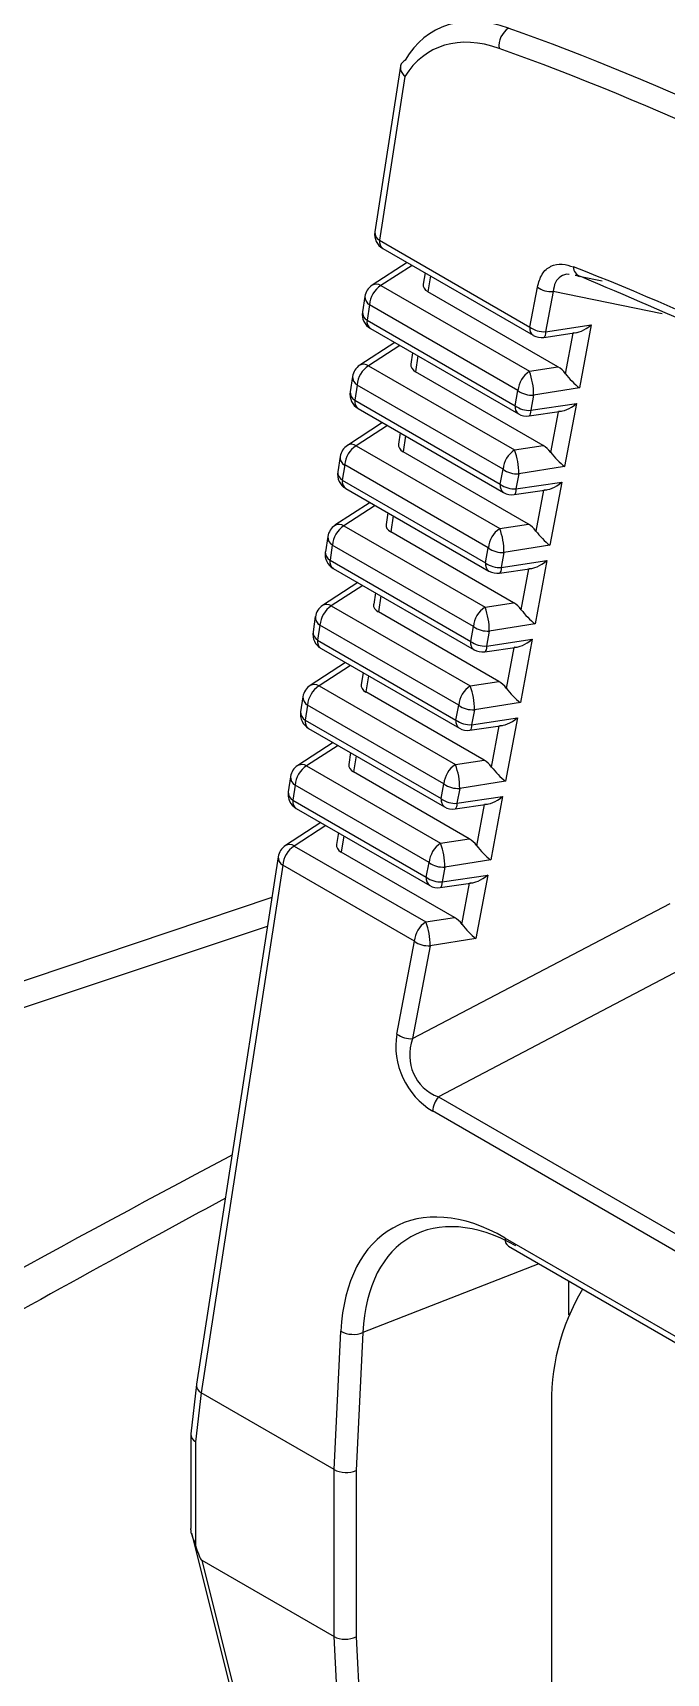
# Model space of a CAD drawing. Extents: x 7 to 135, y 1 to 99.
# Drawn here: x 94.999 to 95.386, y 83.672 to 84.675 of the extents above; entities that cross this region are included whole.
import ezdxf

# ---------------------------------------------------------------- set-up
doc = ezdxf.new("R2010")
doc.units = 0
doc.header["$MEASUREMENT"] = 0
doc.layers.add('OBJECT', color=7, linetype='CONTINUOUS')

msp = doc.modelspace()

# ---------------------------------------------------------------- linework, layer by layer
at = {"layer": 'OBJECT'}
for p, q in [((95.2263, 84.6577), (95.2265, 84.6578)), ((95.2237, 84.6541), (95.208, 84.5528)), ((95.2264, 84.6479), (95.2109, 84.5477)), ((95.2109, 84.5477), (95.3028, 84.4946)), ((95.2129, 84.5427), (95.3049, 84.4896)), ((95.2277, 84.5341), (95.2064, 84.5202)), ((95.2308, 84.5323), (95.2117, 84.52)), ((95.2387, 84.5278), (95.2376, 84.5209)), ((95.242, 84.5259), (95.2405, 84.5162)), ((95.3325, 84.5258), (95.3306, 84.5261)), ((95.2117, 84.52), (95.3025, 84.4676)), ((95.32, 84.4703), (95.2405, 84.5162)), ((95.3028, 84.4946), (95.3074, 84.5191)), ((95.317, 84.5163), (95.3124, 84.4918)), ((95.3838, 84.5028), (95.317, 84.5163)), ((95.334, 84.5255), (95.3471, 84.5229)), ((95.2019, 84.5134), (95.2005, 84.5039)), ((95.2047, 84.5082), (95.2033, 84.4988)), ((95.2955, 84.4558), (95.2047, 84.5082)), ((95.2033, 84.4988), (95.2938, 84.4465)), ((95.3124, 84.4918), (95.3404, 84.4959)), ((95.3404, 84.4959), (95.3332, 84.4575)), ((95.2054, 84.4937), (95.2958, 84.4415)), ((95.3113, 84.4883), (95.3313, 84.4913)), ((95.3246, 84.4661), (95.3293, 84.491)), ((95.2202, 84.4852), (95.1988, 84.4713)), ((95.2232, 84.4834), (95.2042, 84.471)), ((95.2311, 84.4789), (95.23, 84.4719)), ((95.2344, 84.477), (95.2329, 84.4673)), ((95.2042, 84.471), (95.2935, 84.4195)), ((95.311, 84.4222), (95.2329, 84.4673)), ((95.3025, 84.4676), (95.32, 84.4703)), ((95.1943, 84.4644), (95.1929, 84.455)), ((95.1972, 84.4592), (95.1957, 84.4499)), ((95.2865, 84.4077), (95.1972, 84.4592)), ((95.2938, 84.4465), (95.2955, 84.4558)), ((95.3332, 84.4575), (95.3051, 84.453)), ((95.1957, 84.4499), (95.2847, 84.3985)), ((95.3051, 84.453), (95.3034, 84.4438)), ((95.3034, 84.4438), (95.3313, 84.4479)), ((95.3313, 84.4479), (95.3241, 84.4094)), ((95.2126, 84.4363), (95.1912, 84.4223)), ((95.1978, 84.4448), (95.2868, 84.3935)), ((95.3023, 84.4403), (95.3222, 84.4432)), ((95.3156, 84.418), (95.3203, 84.4429)), ((95.2157, 84.4345), (95.1966, 84.4221)), ((95.2235, 84.43), (95.2224, 84.423)), ((95.2268, 84.4281), (95.2253, 84.4184)), ((95.1868, 84.4155), (95.1853, 84.4061)), ((95.1966, 84.4221), (95.2844, 84.3714)), ((95.3019, 84.3741), (95.2253, 84.4184)), ((95.2935, 84.4195), (95.311, 84.4222)), ((95.1896, 84.4103), (95.1881, 84.401)), ((95.2774, 84.3596), (95.1896, 84.4103)), ((95.2847, 84.3985), (95.2865, 84.4077)), ((95.3241, 84.4094), (95.2961, 84.4049)), ((95.1881, 84.401), (95.2757, 84.3504)), ((95.1902, 84.3959), (95.2778, 84.3454)), ((95.2961, 84.4049), (95.2943, 84.3957)), ((95.2943, 84.3957), (95.3223, 84.3998)), ((95.3223, 84.3998), (95.3151, 84.3613)), ((95.2051, 84.3874), (95.1836, 84.3734)), ((95.2082, 84.3856), (95.189, 84.3731)), ((95.2932, 84.3922), (95.3132, 84.3952)), ((95.3066, 84.3699), (95.3113, 84.3949)), ((95.2159, 84.3811), (95.2149, 84.374)), ((95.2193, 84.3792), (95.2178, 84.3694)), ((95.1792, 84.3665), (95.1778, 84.3572)), ((95.189, 84.3731), (95.2754, 84.3233)), ((95.2929, 84.326), (95.2178, 84.3694)), ((95.2844, 84.3714), (95.3019, 84.3741)), ((95.182, 84.3613), (95.1806, 84.3521)), ((95.2684, 84.3115), (95.182, 84.3613)), ((95.2757, 84.3504), (95.2774, 84.3596)), ((95.287, 84.3568), (95.2853, 84.3477)), ((95.3151, 84.3613), (95.287, 84.3568)), ((95.1806, 84.3521), (95.2667, 84.3024)), ((95.1826, 84.347), (95.2687, 84.2973)), ((95.2842, 84.3442), (95.3041, 84.3471)), ((95.2853, 84.3477), (95.3133, 84.3518)), ((95.2975, 84.3218), (95.3022, 84.3468)), ((95.3133, 84.3518), (95.306, 84.3132)), ((95.1976, 84.3384), (95.176, 84.3244)), ((95.2006, 84.3367), (95.1814, 84.3242)), ((95.2084, 84.3322), (95.2073, 84.3251)), ((95.2117, 84.3303), (95.2102, 84.3205)), ((95.2754, 84.3233), (95.2929, 84.326)), ((95.1716, 84.3176), (95.1702, 84.3083)), ((95.1814, 84.3242), (95.2663, 84.2752)), ((95.2838, 84.2779), (95.2102, 84.3205)), ((95.1744, 84.3124), (95.173, 84.3032)), ((95.2593, 84.2634), (95.1744, 84.3124)), ((95.2667, 84.3024), (95.2684, 84.3115)), ((95.278, 84.3087), (95.2763, 84.2996)), ((95.306, 84.3132), (95.278, 84.3087)), ((95.173, 84.3032), (95.2576, 84.2543)), ((95.1751, 84.2981), (95.2597, 84.2493)), ((95.2752, 84.2961), (95.2951, 84.299)), ((95.2763, 84.2996), (95.3042, 84.3037)), ((95.2885, 84.2737), (95.2932, 84.2988)), ((95.3042, 84.3037), (95.297, 84.2651)), ((95.19, 84.2895), (95.1685, 84.2755)), ((95.1931, 84.2877), (95.1739, 84.2752)), ((95.1739, 84.2752), (95.2573, 84.2271)), ((95.2008, 84.2833), (95.1997, 84.2761)), ((95.2041, 84.2814), (95.2026, 84.2715)), ((95.2663, 84.2752), (95.2838, 84.2779)), ((95.164, 84.2686), (95.1626, 84.2594)), ((95.2748, 84.2298), (95.2026, 84.2715)), ((95.297, 84.2651), (95.2689, 84.2606)), ((95.1669, 84.2635), (95.1654, 84.2543)), ((95.2503, 84.2153), (95.1669, 84.2635)), ((95.2576, 84.2543), (95.2593, 84.2634)), ((95.2689, 84.2606), (95.2672, 84.2515)), ((95.2672, 84.2515), (95.2952, 84.2556)), ((95.2952, 84.2556), (95.2879, 84.217)), ((95.1654, 84.2543), (95.2486, 84.2063)), ((95.1675, 84.2492), (95.2506, 84.2012)), ((95.2661, 84.2481), (95.2861, 84.251)), ((95.2794, 84.2256), (95.2841, 84.2507)), ((95.1825, 84.2406), (95.1609, 84.2265)), ((95.1855, 84.2388), (95.1663, 84.2263)), ((95.1663, 84.2263), (95.2482, 84.179)), ((95.1932, 84.2344), (95.1921, 84.2272)), ((95.1966, 84.2325), (95.195, 84.2226)), ((95.2573, 84.2271), (95.2748, 84.2298)), ((95.1565, 84.2197), (95.155, 84.2105)), ((95.2657, 84.1817), (95.195, 84.2226)), ((95.2486, 84.2063), (95.2503, 84.2153)), ((95.2879, 84.217), (95.2599, 84.2125)), ((95.1593, 84.2145), (95.1579, 84.2053)), ((95.1579, 84.2053), (95.2395, 84.1582)), ((95.2412, 84.1672), (95.1593, 84.2145)), ((95.2599, 84.2125), (95.2582, 84.2035)), ((95.2582, 84.2035), (95.2861, 84.2076)), ((95.2861, 84.2076), (95.2789, 84.1689)), ((95.1599, 84.2003), (95.2416, 84.1532)), ((95.2571, 84.2), (95.277, 84.2029)), ((95.2704, 84.1775), (95.2751, 84.2026)), ((95.1749, 84.1917), (95.1533, 84.1776)), ((95.178, 84.1899), (95.1587, 84.1773)), ((95.1857, 84.1855), (95.1845, 84.1782)), ((95.1587, 84.1773), (95.2392, 84.1309)), ((95.189, 84.1836), (95.1874, 84.1736)), ((95.2482, 84.179), (95.2657, 84.1817)), ((95.1489, 84.1707), (95.0989, 83.8482)), ((95.1517, 84.1656), (95.1017, 83.843)), ((95.2322, 84.1191), (95.1517, 84.1656)), ((95.2567, 84.1336), (95.1874, 84.1736)), ((95.2395, 84.1582), (95.2412, 84.1672)), ((95.2789, 84.1689), (95.2508, 84.1644)), ((95.248, 84.152), (95.268, 84.1549)), ((95.2508, 84.1644), (95.2491, 84.1554)), ((95.2491, 84.1554), (95.2771, 84.1595)), ((95.2613, 84.1294), (95.266, 84.1546)), ((95.2771, 84.1595), (95.2698, 84.1208)), ((95.145, 84.1458), (94.9647, 84.0852)), ((95.2311, 84.0596), (95.3886, 84.1422)), ((94.9391, 84.0605), (95.1423, 84.1284)), ((95.2392, 84.1309), (95.2567, 84.1336)), ((95.2215, 84.0623), (95.2322, 84.1191)), ((95.2418, 84.1163), (95.2311, 84.0596)), ((95.2698, 84.1208), (95.2418, 84.1163)), ((95.4068, 84.1079), (95.2469, 84.0239)), ((95.8387, 83.6716), (95.2433, 84.0153)), ((95.2469, 84.0239), (95.8422, 83.6803)), ((95.2877, 83.9376), (95.7898, 83.6478)), ((95.2898, 83.9326), (95.7918, 83.6428)), ((95.3083, 83.9219), (95.2007, 83.8798)), ((95.3267, 83.8907), (95.3267, 83.9113)), ((95.1831, 83.796), (95.1872, 83.8806)), ((95.2007, 83.8798), (95.1966, 83.7955)), ((95.0989, 83.8481), (95.0955, 83.8178)), ((95.1018, 83.8429), (95.0984, 83.8129)), ((95.1831, 83.796), (95.1018, 83.8429)), ((95.3161, 83.8315), (95.3161, 83.6041)), ((95.0955, 83.8174), (95.0955, 83.76)), ((95.0984, 83.8129), (95.0984, 83.7496)), ((95.1831, 83.6939), (95.1831, 83.796)), ((95.1966, 83.7955), (95.1966, 83.6938)), ((95.0959, 83.7572), (95.1649, 83.4811)), ((95.1021, 83.7407), (95.1672, 83.4805)), ((95.1021, 83.7407), (95.1831, 83.6939)), ((95.1902, 83.5583), (95.1831, 83.6939)), ((95.1831, 83.6939), (95.1831, 83.6939)), ((95.1966, 83.6938), (95.2029, 83.5742))]:
    msp.add_line(p, q, dxfattribs=at)
at = {"layer": 'OBJECT', "flags": 128}
for points in [[(95.3124, 84.4918), (95.3123, 84.4906), (95.3121, 84.4895), (95.3119, 84.4888), (95.3115, 84.4884), (95.3113, 84.4883)], [(95.3034, 84.4438), (95.3033, 84.4425), (95.3031, 84.4415), (95.3028, 84.4408), (95.3025, 84.4404), (95.3023, 84.4403)], [(95.2943, 84.3957), (95.2942, 84.3944), (95.294, 84.3934), (95.2938, 84.3927), (95.2935, 84.3923), (95.2932, 84.3922)], [(95.2853, 84.3477), (95.2852, 84.3464), (95.285, 84.3454), (95.2847, 84.3447), (95.2844, 84.3443), (95.2842, 84.3442)], [(95.2763, 84.2996), (95.2762, 84.2983), (95.276, 84.2973), (95.2757, 84.2966), (95.2754, 84.2962), (95.2752, 84.2961)], [(95.2672, 84.2515), (95.2671, 84.2503), (95.2669, 84.2493), (95.2667, 84.2486), (95.2663, 84.2481), (95.2661, 84.2481)], [(95.2582, 84.2035), (95.2581, 84.2022), (95.2579, 84.2012), (95.2576, 84.2005), (95.2573, 84.2001), (95.2571, 84.2)], [(95.2491, 84.1554), (95.249, 84.1542), (95.2488, 84.1532), (95.2486, 84.1524), (95.2483, 84.152), (95.248, 84.152)]]:
    msp.add_lwpolyline(points, dxfattribs=at)
at = {"layer": 'OBJECT'}
for centre, radius, start, end in [((95.2974, 84.6663), 0.0135, 124.479, 185.5651), ((95.2179, 84.5513), 0.01, 171.1981, 240.0027), ((95.2137, 84.5526), 0.00568, 177.3322, 239.8553), ((95.2158, 84.5468), 0.00501, 169.619, 235.0794), ((95.3353, 84.5312), 0.0058, 177.1857, 257.0889), ((95.2118, 84.5118), 0.01, 123.0601, 171.1981), ((95.2202, 84.507), 0.0155, 123.0479, 175.4954), ((95.2088, 84.5155), 0.00535, 57.0339, 117.6221), ((95.3161, 84.5312), 0.0149, 234.3195, 273.5475), ((95.2076, 84.5131), 0.00568, 177.3264, 239.8518), ((95.2103, 84.5024), 0.01, 171.1981, 240.0027), ((95.2061, 84.5037), 0.00568, 177.3205, 239.8578), ((95.2082, 84.4979), 0.00502, 169.6642, 235.0342), ((95.3077, 84.4937), 0.00501, 169.619, 235.0794), ((95.3115, 84.5067), 0.0149, 234.3078, 273.5589), ((95.3099, 84.4982), 0.01, 240.0027, 278.3512), ((95.2042, 84.4629), 0.01, 123.0601, 171.1981), ((95.2126, 84.458), 0.0155, 123.0504, 175.493), ((95.2013, 84.4665), 0.00536, 57.0618, 117.5997), ((95.311, 84.4546), 0.0155, 123.0479, 175.4954), ((95.2657, 84.4535), 0.0394, 359.3425, 20.9648), ((95.2, 84.4642), 0.00568, 177.3319, 239.8451), ((95.3042, 84.4679), 0.0149, 234.3195, 273.5475), ((95.2028, 84.4535), 0.01, 171.1981, 240.0027), ((95.1986, 84.4548), 0.00568, 177.3291, 239.8491), ((95.2007, 84.449), 0.00502, 169.6366, 235.0618), ((95.2989, 84.4457), 0.00517, 170.7201, 233.9784), ((95.3025, 84.4586), 0.0149, 234.32, 273.5467), ((95.3008, 84.4502), 0.01, 240.0027, 278.3512), ((95.1967, 84.4139), 0.01, 123.0601, 171.1981), ((95.1924, 84.4152), 0.00568, 177.3261, 239.8509), ((95.205, 84.4091), 0.0155, 123.0519, 175.4895), ((95.1937, 84.4176), 0.00535, 57.0541, 117.6074), ((95.3019, 84.4065), 0.0155, 123.0504, 175.493), ((95.2567, 84.4054), 0.0394, 359.3468, 20.957), ((95.1952, 84.4046), 0.01, 171.1981, 240.0027), ((95.191, 84.4059), 0.00568, 177.3226, 239.8649), ((95.2951, 84.4198), 0.0149, 234.3156, 273.5567), ((95.1931, 84.4001), 0.00502, 169.6539, 235.0345), ((95.2934, 84.4106), 0.0149, 234.3166, 273.5501), ((95.2898, 84.3976), 0.00517, 170.6932, 234.0052), ((95.2918, 84.4021), 0.01, 240.0027, 278.3512), ((95.1891, 84.365), 0.01, 123.0601, 171.1981), ((95.1849, 84.3663), 0.00568, 177.3195, 239.868), ((95.1975, 84.3601), 0.0155, 123.0481, 175.4952), ((95.1861, 84.3686), 0.00535, 57.0402, 117.6202), ((95.2929, 84.3584), 0.0155, 123.0519, 175.4895), ((95.2476, 84.3573), 0.0394, 359.3531, 20.9549), ((95.1876, 84.3557), 0.01, 171.1981, 240.0027), ((95.1834, 84.357), 0.00568, 177.3388, 239.8488), ((95.2861, 84.3717), 0.0149, 234.3129, 273.5577), ((95.1855, 84.3512), 0.00501, 169.619, 235.0794), ((95.2808, 84.3496), 0.00517, 170.7129, 233.9755), ((95.2844, 84.3625), 0.0149, 234.301, 273.5657), ((95.2828, 84.3541), 0.01, 240.0027, 278.3512), ((95.1785, 84.3197), 0.00535, 57.0341, 117.6274), ((95.1815, 84.316), 0.01, 123.0601, 171.1981), ((95.1773, 84.3173), 0.00568, 177.3388, 239.8488), ((95.1899, 84.3112), 0.0155, 123.0481, 175.4952), ((95.2838, 84.3103), 0.0155, 123.0481, 175.4952), ((95.2386, 84.3092), 0.0394, 359.3493, 20.9588), ((95.1801, 84.3068), 0.01, 171.1981, 240.0027), ((95.1759, 84.3081), 0.00568, 177.3139, 239.8643), ((95.2771, 84.3236), 0.0149, 234.31, 273.5566), ((95.1779, 84.3023), 0.00502, 169.6289, 235.0695), ((95.2717, 84.3015), 0.00516, 170.6774, 234.021), ((95.2753, 84.3145), 0.0149, 234.3162, 273.5505), ((95.2737, 84.306), 0.01, 240.0027, 278.3512), ((95.1739, 84.2671), 0.01, 123.0601, 171.1981), ((95.1823, 84.2622), 0.0155, 123.0492, 175.4961), ((95.1709, 84.2707), 0.00535, 57.0469, 117.6146), ((95.2748, 84.2622), 0.0155, 123.0481, 175.4952), ((95.2295, 84.2611), 0.0394, 359.3487, 20.9594), ((95.1697, 84.2684), 0.00568, 177.335, 239.8513), ((95.1725, 84.2579), 0.01, 171.1981, 240.0027), ((95.1683, 84.2592), 0.00568, 177.3357, 239.8425), ((95.268, 84.2755), 0.0149, 234.3135, 273.5532), ((95.1704, 84.2533), 0.00502, 169.6348, 235.0675), ((95.2627, 84.2535), 0.00516, 170.6867, 234.0117), ((95.2663, 84.2664), 0.0149, 234.3166, 273.55), ((95.2647, 84.258), 0.01, 240.0027, 278.3512), ((95.1663, 84.2182), 0.01, 123.0601, 171.1981), ((95.1747, 84.2133), 0.0155, 123.0495, 175.4939), ((95.1634, 84.2218), 0.00535, 57.0505, 117.611), ((95.2657, 84.2141), 0.0155, 123.0492, 175.4961), ((95.2205, 84.213), 0.0394, 359.3496, 20.9584), ((95.1621, 84.2194), 0.00568, 177.3292, 239.8571), ((95.259, 84.2274), 0.0149, 234.3122, 273.5598), ((95.1649, 84.209), 0.01, 171.1981, 240.0027), ((95.1607, 84.2103), 0.00568, 177.3291, 239.8584), ((95.1628, 84.2044), 0.00502, 169.659, 235.0294), ((95.2537, 84.2054), 0.00517, 170.6963, 234.0059), ((95.2573, 84.2183), 0.0149, 234.3156, 273.5567), ((95.2556, 84.2099), 0.01, 240.0027, 278.3512), ((95.1588, 84.1692), 0.01, 123.0601, 171.1981), ((95.1671, 84.1643), 0.0155, 123.0514, 175.4919), ((95.1558, 84.173), 0.00522, 56.2006, 118.4609), ((95.2567, 84.166), 0.0155, 123.0495, 175.4939), ((95.2114, 84.1649), 0.0394, 359.3487, 20.9594), ((95.1544, 84.1704), 0.00554, 176.4318, 240.7545), ((95.2499, 84.1793), 0.0149, 234.3078, 273.5589), ((95.2482, 84.1703), 0.0149, 234.3096, 273.5574), ((95.2446, 84.1574), 0.00517, 170.7129, 233.9755), ((95.2466, 84.1618), 0.01, 240.0027, 278.3512), ((95.2476, 84.1179), 0.0155, 123.0514, 175.4919), ((95.2024, 84.1168), 0.0394, 359.3482, 20.9599), ((95.2409, 84.1312), 0.0149, 234.3127, 273.554), ((95.2302, 84.0744), 0.0149, 234.32, 273.5467), ((95.2589, 84.014), 0.0156, 140.454, 175.3183), ((95.2927, 83.9367), 0.00506, 169.9835, 234.7149), ((95.4504, 83.8374), 0.1344, 149.0906, 182.5348), ((95.1948, 83.895), 0.0163, 242.1973, 291.2159)]:
    msp.add_arc(centre, radius, start, end, dxfattribs=at)
for centre, major_axis, ratio, start_param, end_param in [((95.301, 84.5699), (-0.0554, 0.1065), 0.604579, 5.706264, 6.642885), ((95.495, 82.657), (-1.0308, 2.0018), 0.606843, 5.345286, 5.708794), ((95.294, 84.5662), (-0.0504, 0.0979), 0.60697, 5.708938, 6.630472), ((95.488, 82.6533), (-1.0257, 1.9932), 0.60697, 5.34543, 5.708938), ((95.4855, 82.5979), (-0.9928, 1.9312), 0.606953, 5.373172, 5.682201), ((95.2476, 84.5204), (0.0101, 0), 0.578066, 3.050581, 3.924247), ((95.3378, 84.5023), (0.0105, 0.0101), 0.443807, 3.478651, 4.533063), ((95.2401, 84.4714), (0.0101, 0), 0.578066, 3.050581, 3.924247), ((95.3194, 84.4621), (-0.00622, 0.00869), 0.616507, 4.729209, 5.346942), ((95.3306, 84.4639), (-0.00839, 0.00863), 0.259031, 1.074207, 2.128618), ((95.3288, 84.4543), (0.0105, 0.0101), 0.443807, 3.478651, 4.533063), ((95.2325, 84.4225), (0.0101, 0), 0.578066, 3.050581, 3.924247), ((95.3103, 84.414), (-0.00622, 0.00869), 0.616507, 4.729209, 5.346942), ((95.3216, 84.4158), (-0.00839, 0.00863), 0.259031, 1.074207, 2.128618), ((95.3198, 84.4062), (0.0105, 0.0101), 0.443807, 3.478651, 4.533063), ((95.2249, 84.3735), (0.0101, 0), 0.578066, 3.050581, 3.924247), ((95.3013, 84.3659), (-0.00622, 0.00869), 0.616507, 4.729209, 5.346942), ((95.3125, 84.3677), (-0.00839, 0.00863), 0.259031, 1.074207, 2.128618), ((95.3107, 84.3582), (0.0105, 0.0101), 0.443807, 3.478651, 4.533063), ((95.2173, 84.3246), (0.0101, 0), 0.578066, 3.050581, 3.924247), ((95.2923, 84.3178), (-0.00622, 0.00869), 0.616507, 4.729209, 5.346942), ((95.3035, 84.3196), (-0.00839, 0.00863), 0.259031, 1.074207, 2.128618), ((95.3017, 84.3101), (0.0105, 0.0101), 0.443807, 3.478651, 4.533063), ((95.2097, 84.2756), (0.0101, 0), 0.578066, 3.050581, 3.924247), ((95.2832, 84.2697), (-0.00622, 0.00869), 0.616507, 4.729209, 5.346942), ((95.2944, 84.2715), (-0.00839, 0.00863), 0.259031, 1.074207, 2.128618), ((95.2926, 84.2621), (0.0105, 0.0101), 0.443807, 3.478651, 4.533063), ((95.2022, 84.2267), (0.0101, 0), 0.578066, 3.050581, 3.924247), ((95.2742, 84.2216), (-0.00622, 0.00869), 0.616507, 4.729209, 5.346942), ((95.2854, 84.2234), (-0.00839, 0.00863), 0.259031, 1.074207, 2.128618), ((95.2836, 84.214), (0.0105, 0.0101), 0.443807, 3.478651, 4.533063), ((95.1946, 84.1777), (0.0101, 0), 0.578066, 3.050581, 3.924247), ((95.2651, 84.1735), (-0.00622, 0.00869), 0.616507, 4.729209, 5.346942), ((95.2763, 84.1753), (-0.00839, 0.00863), 0.259031, 1.074207, 2.128618), ((95.2746, 84.166), (0.0105, 0.0101), 0.443807, 3.478651, 4.533063), ((95.2561, 84.1254), (-0.00622, 0.00869), 0.616507, 4.729209, 5.346942), ((95.2673, 84.1272), (-0.00839, 0.00863), 0.259031, 1.074207, 2.128618), ((95.2555, 84.0492), (-0.0178, 0.0358), 0.831447, 0.834462, 2.245988), ((95.2626, 84.0528), (0.0298, 0.0169), 0.875287, 2.349669, 3.761195), ((95.283, 83.8244), (-0.0625, 0.1202), 0.605304, 5.523565, 7.086765), ((95.29, 83.8281), (-0.0589, 0.1108), 0.607467, 5.51781, 7.08101), ((95.1088, 83.8468), (0.00991, -0.00133), 0.627377, 3.128787, 4.002453), ((95.1253, 83.9922), (0.0234, 0.1493), 0.050801, 3.115639, 3.121993), ((95.1055, 83.817), (0.00999, -0.00056), 0.611383, 3.107087, 3.961496), ((95.1902, 83.7999), (0.01, -0.00024), 0.563161, 3.940654, 5.424184), ((95.0676, 83.9113), (-0.0347, 0.1707), 0.036347, 2.808788, 3.109458), ((95.1902, 83.6982), (0.01, 0.00026), 0.591308, 3.911511, 5.395041)]:
    msp.add_ellipse(centre, major_axis=major_axis, ratio=ratio, start_param=start_param, end_param=end_param, dxfattribs=at)
for points, knots in [([(95.6626, 84.5909), (95.6146, 84.6173), (95.5187, 84.6702), (95.424, 84.7074), (95.3767, 84.726)], [0, 0, 0, 0, 0.4999999, 1, 1, 1, 1]), ([(95.2263, 84.6577), (95.2256, 84.6572), (95.2243, 84.6561), (95.2235, 84.6539), (95.2238, 84.6515), (95.2249, 84.6494), (95.2259, 84.6483), (95.2263, 84.6479), (95.2264, 84.6479)], [0, 0, 0, 0, 0.21929, 0.438491, 0.659231, 0.882982, 0.985838, 1, 1, 1, 1]), ([(95.3074, 84.5191), (95.3082, 84.5219), (95.3098, 84.5275), (95.3154, 84.5323), (95.3222, 84.5336), (95.3272, 84.5322), (95.3295, 84.5314)], [0, 0, 0, 0, 0.2618846, 0.5244046, 0.7764218, 1, 1, 1, 1]), ([(95.3269, 84.5268), (95.3268, 84.5268), (95.3248, 84.5272), (95.3216, 84.5257), (95.318, 84.5223), (95.3174, 84.5183), (95.317, 84.5163)], [0, 0, 0, 0, 0.02034, 0.339236, 0.658643, 1, 1, 1, 1]), ([(95.3307, 84.5264), (95.3309, 84.5264), (95.3314, 84.5264), (95.3325, 84.5258), (95.3331, 84.5255)], [0, 0, 0, 0, 0.438451, 1, 1, 1, 1]), ([(95.8042, 84.2541), (95.7996, 84.2576), (95.7765, 84.2753), (95.699, 84.332), (95.6204, 84.3826), (95.5418, 84.4276), (95.463, 84.4707), (95.3891, 84.5021), (95.334, 84.5255)], [0, 0, 0, 0, 0.029967, 0.149857, 0.5, 0.529967, 0.649857, 1, 1, 1, 1]), ([(95.1206, 83.9883), (95.1201, 83.988), (94.899, 83.8708), (94.6823, 83.7457), (94.4662, 83.6209)], [0, 0, 0, 0, 0.002443, 1, 1, 1, 1]), ([(95.1166, 83.962), (95.0949, 83.9502), (95.0091, 83.9034), (94.8599, 83.8201), (94.6759, 83.7165), (94.5561, 83.6477), (94.4998, 83.6153)], [0, 0, 0, 0, 0.104459, 0.414475, 0.72449, 1, 1, 1, 1]), ([(95.0984, 83.7496), (95.0979, 83.7512), (95.097, 83.7538), (95.0956, 83.7574), (95.0956, 83.7592), (95.0955, 83.76)], [0, 0, 0, 0, 0.447474, 0.758481, 1, 1, 1, 1])]:
    msp.add_open_spline(points, degree=3, knots=knots, dxfattribs=at)

doc.saveas('drawing.dxf')
